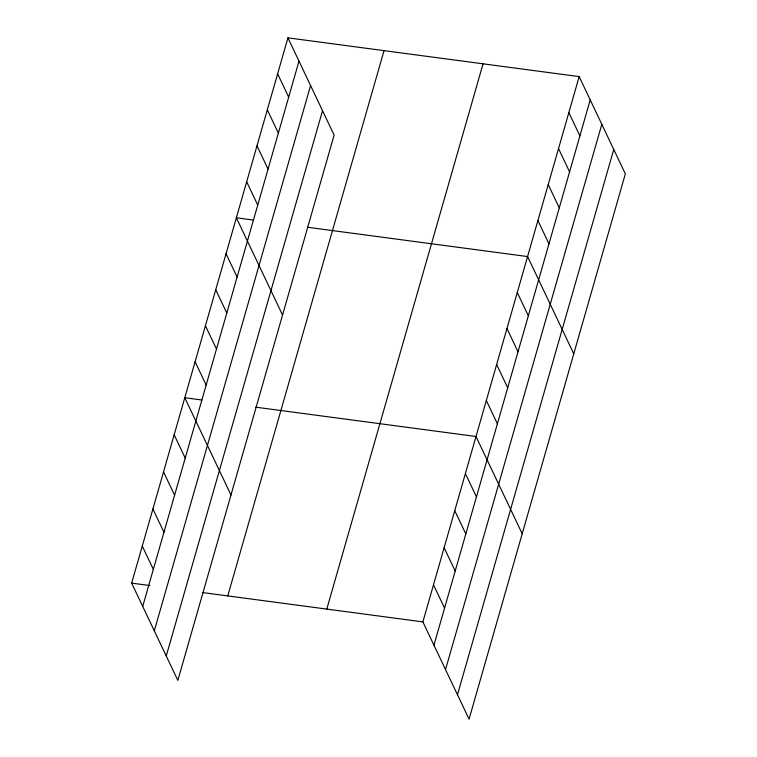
<?xml version="1.0" encoding="UTF-8"?>
<svg xmlns="http://www.w3.org/2000/svg" width="757" height="757" viewBox="0 0 757 757"><rect width="100%" height="100%" fill="white"/><g stroke="black" fill="none" stroke-linecap="round" stroke-linejoin="round"><path stroke-width="1.14" d="M287.934 37.85L334.121 135.115L177.838 680.392L131.652 583.127L287.934 37.85L579.162 76.608L625.348 173.873L469.066 719.15L422.879 621.885L579.162 76.608M142.713 606.414L298.996 61.137M154.305 630.827L310.588 85.55M166.247 655.978L322.529 110.702M227.762 595.91L384.036 50.643M326.778 609.092L483.061 63.825M433.941 645.172L590.214 99.896M445.532 669.585L601.806 124.309M457.474 694.737L613.757 149.46M253.529 220.079L236.364 217.789L282.55 315.054M307.295 227.232L527.591 256.557L573.768 353.812M201.949 400.018L184.793 397.728L230.98 494.993M255.724 407.171L476.011 436.496L522.198 533.761M131.652 583.127L149.962 585.558M202.592 592.561L422.879 621.885M568.848 112.604L579.9 135.891M558.534 148.59L569.586 171.877M548.219 184.576L559.272 207.863M537.905 220.561L548.957 243.849M517.277 292.543L528.329 315.83M506.963 328.529L518.015 351.816M496.649 364.514L507.701 387.802M486.325 400.5L497.387 423.788M277.62 73.836L288.682 97.123M465.385 473.57L476.446 496.857M267.306 109.822L278.368 133.109M454.758 510.653L465.82 533.94M256.992 145.817L268.054 169.104M444.132 547.727L455.194 571.015M246.678 181.803L257.73 205.09M433.506 584.811L444.567 608.089M226.05 253.775L237.102 277.062M215.736 289.77L226.788 313.048M205.421 325.756L216.474 349.043M195.107 361.742L206.159 385.029M174.167 434.811L185.219 458.099M163.54 471.885L174.593 495.173M152.905 508.969L163.966 532.256M142.278 546.043L153.34 569.33"/></g></svg>
